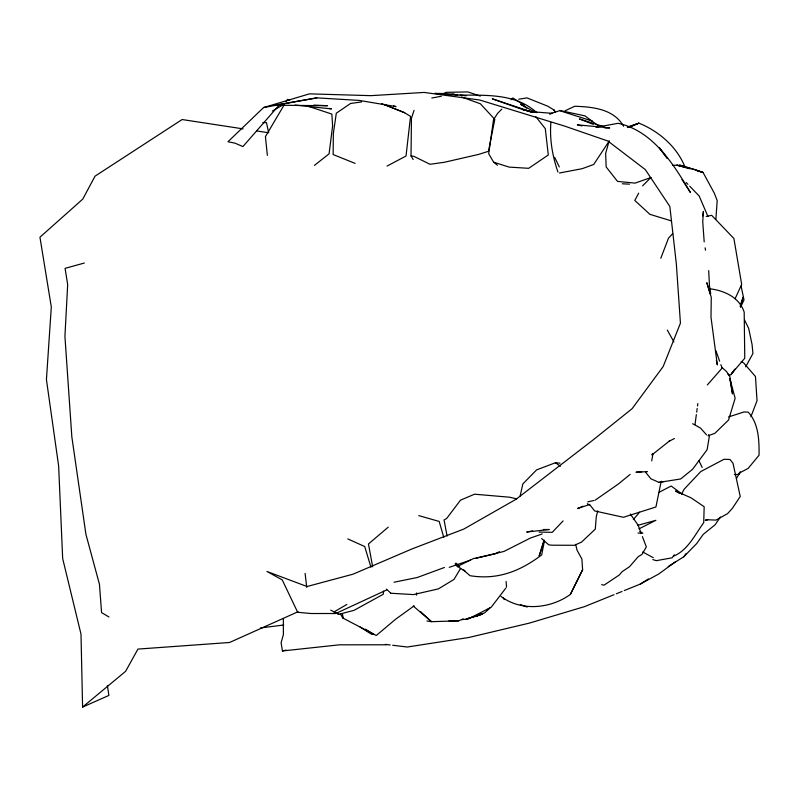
<?xml version="1.0" encoding="UTF-8"?>
<svg xmlns="http://www.w3.org/2000/svg" width="799" height="799" viewBox="0 0 799 799"><rect width="100%" height="100%" fill="white"/><g stroke="black" fill="none" stroke-linecap="round" stroke-linejoin="round"><path stroke-width="1.2" d="M413.163 159.55L411.026 155.915L411.445 118.282L414.052 110.362M506.546 587.135L506.117 581.532M715.874 219.186L717.202 200.589L714.286 193.128L703.07 172.484L695.11 169.618L676.863 165.183L672.678 165.383M383.61 591.13L383.24 594.276L354.047 610.336L338.826 614.321L330.726 610.126M695.03 424.429L696.348 414.611M696.688 412.154L697.177 408.479M697.517 406.022L697.847 403.565M416.399 595.145L416.708 592.908M702.76 215.97L703.4 211.405L702.74 221.772L704.189 241.877M550.871 122.666C549.512 139.256 552.489 156.324 557.952 172.045M661.202 481.228L655.929 506.985L623.43 517.283L594.656 510.941L590.501 505.677L587.395 503.72M651.704 460.863L652.973 453.792M544.459 540.524L541.692 554.906C519.929 571.385 497.417 580.144 470.042 575.699L462.961 569.617M520.139 496.019L522.856 483.904L536.638 469.862L555.385 462.761L560.019 463.16M597.792 510.861L596.314 516.394L595.295 529.118L581.522 542.121L574.391 545.288L551.969 545.198L548.743 544.848L541.602 538.526M609.218 140.684L605.642 153.358L606.171 166.951L617.517 181.383L635.095 183.121L651.025 177.478M543.989 540.254L539.135 556.094L544.369 540.294M740.144 306.536L743.21 297.178L740.433 305.438M660.793 258.267L668.503 238.152L672.738 233.598M750.93 416.669L757.033 400.728L755.464 376.529L743.779 363.026L741.252 361.607M740.533 307.275L743.999 299.945L741.132 286.162M575.66 544.369L577.068 550.221L581.902 559.05L582.611 569.747L570.326 594.466C550.421 608.828 520.808 611.605 500.963 596.354M570.326 594.466L582.611 569.747M740.144 472.209L739.085 474.336L734.361 474.606M735.1 298.716L741.672 284.424L733.911 238.521L711.639 215.301L706.196 216.469M638.691 193.168L634.796 200.459L649.927 214.342L671.35 220.884M745.697 366.841L752.928 353.488L752.059 344.469L748.663 328.369L744.518 319.97M681.537 494.082L684.204 489.148L700.773 471.56L724.044 459.265L729.996 459.495L733.003 463.24L740.234 496.489L732.483 508.204L727.629 513.587L716.054 520.089L705.757 519.7M736.688 478.162L740.194 471.909M652.753 453.393L651.874 454.961L669.812 440.698M284.284 104.709L265.428 136.629L267.355 155.376M286.172 101.513L287.43 99.386L289.767 100.155M460.743 568.229L453.992 579.425L438.401 588.893L413.433 594.586L390.551 593.238M608.898 141.513L593.707 164.464L582.171 168.699L559.5 172.993M720.448 517.013L715.045 524.843L703.22 534.371L696.728 543.52L683.754 556.773L668.194 566.541M683.754 556.773L685.892 553.747M735 369.078L730.686 375.001L728.438 374.651M734.291 369.967L731.415 373.882L744.768 358.252L744.189 312.159C739.285 296.898 723.455 290.237 708.843 288.659M674.336 554.816L672.089 557.802L656.309 560.678L652.813 559.58M505.797 588.124L491.255 607.19L468.174 619.015L461.712 619.664M633.377 519.55L639.58 512.199M278.881 105.408L242.906 146.577L235.106 143.191L227.965 141.743L263.58 107.545L309.463 93.853L370.846 95.66L424.149 92.434L479.809 100.035L564.673 126.112L607.859 141.023L645.302 169.578L669.842 206.452L676.344 263.89L680.438 323.156L663.17 366.541L632.139 408.649L593.138 439.919L516.034 499.285L463.77 529.088L411.974 548.943L353.048 574.181L307.036 586.516L266.956 571.465L282.227 579.884L297.687 612.294L311.001 613.522L335.75 613.512L386.676 589.932M707.325 384.948L722.106 368.109L720.868 364.644M563.095 520.918L552.249 532.314L539.135 532.124M501.812 109.133L497.577 113.418L493.492 119.83L488.698 153.738L493.672 162.217L497.417 165.233M511.15 99.705L512.848 97.997L524.184 105.198M642.586 185.867L650.666 177.748M388.254 527.14L368.469 543.969L372.654 566.751M243.086 128.869L182.112 119.54L95.031 176.16L82.776 199.101L39.95 237.213L51.306 306.956L46.432 379.585L58.647 466.087L62.672 558.561L80.999 634.146L82.587 707.085L125.623 671.31L137.937 649.088L229.563 642.486L298.117 611.704M630.171 474.366L618.396 483.994L595.065 500.244M314.446 165.393L329.078 153.817L332.614 125.892L331.855 114.087L307.305 105.957M675.634 561.667L658.686 574.032L640.199 584.119L624.269 590.561M414.172 605.842L395.575 619.255L376.259 635.505L342.861 618.046L340.484 614.051M640.199 584.119L648.498 578.915M480.319 613.962L477.153 615.899L466.117 619.015L482.586 614.012L477.153 615.899L484.703 612.803L489.827 608.139L486.661 610.086M333.942 611.964L346.866 604.444M272.429 111.001L283.096 104.819M387.046 166.082L406.022 156.005L410.546 116.364L404.364 112.639L384.059 104.379M739.055 473.218L748.144 468.404L759.05 455.22C759.23 440.499 758.74 423.42 748.174 412.104L743.969 411.974L728.618 416.908M668.973 441.368L674.426 438.491M442.926 94.002L446.092 92.354L467.824 91.915L480.319 96.11M659.195 492.224L671.18 486.022L681.907 493.952M673.557 556.154C687.939 550.241 694.93 534.651 703.729 522.706L704.169 506.726L690.935 497.757L675.554 491.005L679.609 493.462M638.98 528.848L655.899 520.309L637.892 525.293M455.13 563.724L457.338 566.501L473.567 558.531L495.08 553.837L499.425 551.7M565.133 110.761L574.661 106.277C592.538 106.806 613.822 108.924 623.57 126.282M82.587 707.085L108.884 695.44L107.396 685.572M426.976 620.973L431.47 621.682L458.726 620.823L463.25 618.845M629.073 127.431L638.94 123.156C658.776 131.176 676.823 146.666 684.913 166.831M582.97 506.196L577.507 508.563L589.872 504.399M449.268 567.32L470.521 560.099M614.031 594.696L584.459 606.651L529.407 623.1L468.893 637.472L407.29 647.02L392.699 645.262M616.309 593.777L622.002 591.48M627.774 127.5L638.94 123.156L627.345 127.041M444.454 567.48L417.208 577.517L394.047 582.221M708.004 435.755L714.815 433.358L728.538 420.044L735.14 398.292L729.827 378.626M542.181 533.962L530.406 538.047L504.049 551.4L476.184 558.311M549.672 113.867L559.709 110.681L592.508 121.138M705.367 520.479L707.704 519.789M549.902 113.977L552.249 113.328L529.957 111.57L522.226 109.363M84.324 263.041L65.079 268.344L67.675 284.594L64.929 336.339L71.84 436.863L85.922 534.341L99.446 584.269L101.573 612.593L108.954 616.988M283.345 618.905L283.395 634.566L281.098 642.766L282.447 650.955L286.052 650.106M587.764 501.872L593.847 500.514M532.633 530.876L526.701 532.034L549.223 529.517L543.31 529.497M431.78 98.027L441.368 96.25M449.757 94.691L453.353 94.022L456.878 95.291M263.58 107.545L316.823 97.868L359.16 100.404L396.044 106.617L393.687 105.907M596.024 127.331L618.116 123.296C653.023 130.886 673.337 163.935 690.436 192.529L681.966 179.445M645.532 472.139L650.895 478.811L658.985 482.396L663.989 481.517M316.823 97.868L274.486 105.208L327.53 105.718L313.917 105.088M518.711 99.226L526.98 97.897L547.724 106.177L554.156 110.082L555.235 112.16M658.985 482.396L680.668 478.971L692.563 469.293L707.115 449.717L709.362 436.234L708.563 434.756M361.647 101.932L350.601 103.451L336.309 113.198L333.343 133.483L333.143 154.547L355.086 163.376M260.574 627.944L283.805 624.998M282.447 650.955L339.375 644.823L386.446 644.793M641.667 471.81L635.994 472.239L647.49 471.61M604.793 127.98L609.767 127.89L577.337 124.834L581.932 125.962M448.958 620.863L458.726 620.823M637.982 533.033L642.865 533.193L639.869 531.555M262.851 122.517L266.457 122.656L268.694 132.784M622.341 183.78L629.412 184.179M680.089 166.042L685.023 166.482L703.07 172.484L697.118 170.826M295.081 105.069L331.475 108.894L329.058 108.384M457.837 94.861L445.752 93.573L435.006 93.383C468.853 98.637 508.953 87.451 536.788 112.639M460.254 95.121L466.157 95.82M385.398 644.384L390.262 644.973M411.026 155.915L413.842 156.324L430.022 164.294L444.434 162.257L478.541 154.427L488.489 151.301L494.791 119.371L480.359 103.77L461.572 96.989M256.499 130.916L267.475 132.594M601.637 584.688L604.084 585.148L619.405 574.9L622.081 571.704L629.542 566.701L638.181 556.703L641.977 554.416L646.331 546.935L642.416 536.608M559.699 110.422L584.998 115.895L598.631 126.082M516.613 498.846L509.642 497.218L474.556 494.201L460.494 500.164L446.701 518.441L444.054 519.989L447.09 536.049M603.944 126.711L579.445 118.951L593.297 124.374M532.304 112.14L492.324 98.826L521.128 109.044M533.173 112.17L522.326 109.363L531.844 112.23M689.966 168.829L676.863 165.183L685.023 166.482L679.43 164.884M418.756 515.625L439.18 521.427L443.785 537.417M493.672 162.217L509.173 167.101L528.678 168.319L548.304 154.976L545.298 128.649L535.859 116.724M520.329 604.513L527.2 607.07M381.602 103.64L404.733 112.749M347.795 538.916L364.714 546.536L370.956 567.18M692.663 423.72L700.543 428.094L706.526 434.846M336.649 613.133L338.826 614.321M642.756 551.979L653.292 557.722M534.681 111.98L520.638 104.26L526.751 108.105M457.338 566.501L465.028 571.155L463.21 569.547M365.393 629.183L373.692 634.226L371.535 634.256L360.149 627.015M555.385 462.761L560.469 466.216M413.283 606.071L431.47 621.682L420.464 611.525M722.036 367.6L726.511 371.515L729.926 376.758L732.513 393.957L730.076 380.214M455.969 563.115L459.595 566.331M386.456 589.123L390.601 592.998M686.241 182.562L687.959 184.349M689.677 186.137L699.135 195.975L707.954 216.449M727.899 373.962L729.008 375.23M664.658 154.636L659.415 147.865L667.195 158.562M503.02 597.712L504.339 599.56M630.311 514.007L638.081 525.123L641.118 533.163M667.305 330.077L673.897 341.912M554.666 157.363L559.3 166.961M699.035 460.823L702.171 467.455M555.105 112.369L554.156 110.082L554.985 112.309M715.914 350.771L719.629 361.178M710.231 293.942L706.825 282.686L711.26 297.318L711 317.293L717.322 364.933L716.353 360.259M705.118 247.83L705.537 250.217M342.352 614.791L342.861 618.046L342.561 614.351M710.72 293.792L709.472 285.583L708.693 270.641M305.108 573.402L306.746 587.385"/></g></svg>
